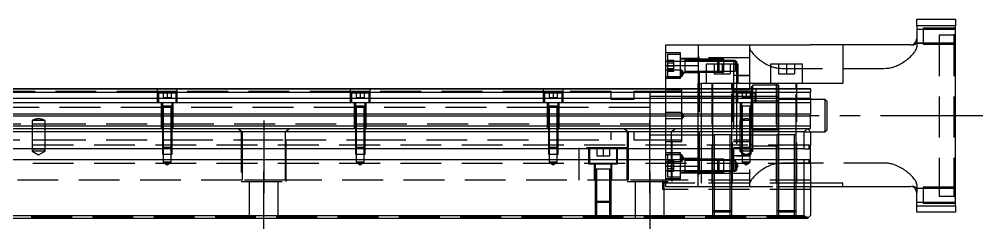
# Model space of a CAD drawing. Extents: x -30 to 950, y -327 to 110.
# Drawn here: x 454 to 753.5, y -292.9 to -227.8 of the extents above; entities that cross this region are included whole.
import ezdxf

# ---------------------------------------------------------------- set-up
doc = ezdxf.new("R2010")
doc.units = 0
doc.linetypes.add('CENTER', pattern=[50.8, 31.75, -6.35, 6.35, -6.35])
doc.linetypes.add('DASHED', pattern=[19.05, 12.7, -6.35])
doc.layers.get('0').update_dxf_attribs({"linetype": 'CONTINUOUS'})
doc.layers.add('CENTER', color=1, linetype='CENTER')

msp = doc.modelspace()

# ---------------------------------------------------------------- linework, layer by layer
at = {"color": 7, "linetype": 'CONTINUOUS'}
for p, q in [((733, -227.79), (745, -227.79)), ((733, -229.79), (733, -227.79)), ((745, -229.79), (733, -229.79)), ((733, -229.79), (733, -233.79)), ((745, -227.79), (745, -229.79)), ((745, -285.79), (745, -229.79)), ((655, -235.79), (665, -235.79)), ((655, -242.14), (655, -235.79)), ((665, -235.79), (700, -235.79)), ((665, -235.79), (665, -247.79)), ((710, -235.79), (700, -235.79)), ((731, -235.79), (710, -235.79)), ((710, -235.79), (710, -247.79)), ((655, -249.29), (655, -242.14)), ((655, -242.14), (665, -242.14)), ((667.5, -241.79), (667.5, -247.79)), ((677.5, -241.79), (667.5, -241.79)), ((677.5, -247.79), (677.5, -241.79)), ((687.5, -241.79), (687.5, -247.79)), ((697.5, -241.79), (687.5, -241.79)), ((697.5, -247.79), (697.5, -241.79)), ((665, -247.79), (666, -247.79)), ((665, -249.29), (665, -247.79)), ((710, -247.79), (666, -247.79)), ((666, -247.79), (666, -249.29)), ((443.5, -249.29), (700, -249.29)), ((443.5, -249.42), (700, -249.42)), ((443.5, -250.51), (700, -250.51)), ((700, -249.42), (700, -249.29)), ((700, -249.42), (700, -250.51)), ((700, -252.38), (700, -250.51)), ((443.5, -252.38), (700, -252.38)), ((443.5, -253.73), (700, -253.73)), ((700, -252.38), (700, -253.73)), ((700, -253.73), (700, -257.21)), ((443.5, -257.21), (700, -257.21)), ((700, -257.79), (700, -257.21)), ((313.5, -257.79), (700, -257.79)), ((700, -260.99), (700, -257.79)), ((0, -260.99), (700, -260.99)), ((1, -261.79), (699, -261.79)), ((698, -262.79), (2, -262.79)), ((698, -262.79), (699, -261.79)), ((698, -268.09), (698, -262.79)), ((699, -261.79), (700, -262.79)), ((699, -261.79), (700, -261.79)), ((700, -261.79), (700, -260.99)), ((700, -262.79), (700, -266.94)), ((675.5, -263.79), (669.5, -263.79)), ((675.5, -263.79), (669.5, -263.79)), ((698, -268.09), (2, -268.09)), ((698, -268.09), (699.5, -268.09)), ((699.5, -268.09), (699.5, -266.94)), ((699.5, -266.94), (700, -266.94)), ((700, -268.09), (699.5, -268.09)), ((700, -268.09), (700, -266.94)), ((700, -271.49), (700, -268.09)), ((698, -271.49), (2, -271.49)), ((660.9, -271.35), (660.9, -271.49)), ((660.9, -271.49), (660.9, -271.7)), ((699.5, -271.49), (698, -271.49)), ((698, -288.79), (698, -271.49)), ((699.5, -271.49), (700, -271.49)), ((699.5, -272.64), (699.5, -271.49)), ((700, -272.64), (700, -271.49)), ((700, -272.64), (699.5, -272.64)), ((700, -272.64), (700, -288.79)), ((710, -278.79), (700, -278.79)), ((700, -279.79), (710, -279.79)), ((710, -279.79), (710, -278.79)), ((710, -279.79), (731, -279.79)), ((733, -285.79), (733, -281.79)), ((733, -287.8), (733, -285.79)), ((733, -285.79), (745, -285.79)), ((745, -285.79), (745, -287.8)), ((699, -289.79), (1, -289.79)), ((2, -288.79), (698, -288.79)), ((699, -289.79), (698, -288.79)), ((700, -288.79), (699, -289.79)), ((745, -287.8), (733, -287.8))]:
    msp.add_line(p, q, dxfattribs=at)
at = {"color": 3, "linetype": 'DASHED'}
for p, q in [((745, -230.55), (735, -230.55)), ((735, -230.55), (735, -235.55)), ((735, -230.95), (733, -230.95)), ((745, -230.95), (735, -230.95)), ((744.5, -232.79), (740, -232.79)), ((740, -232.79), (740, -282.79)), ((745, -232.29), (744.5, -232.79)), ((744.5, -232.79), (744.5, -282.79)), ((681, -235.79), (681, -236.41)), ((681, -236.41), (681.01, -236.56)), ((681, -236.41), (681, -279.18)), ((681.01, -236.56), (681.04, -236.72)), ((731, -235.79), (731.52, -235.79)), ((731, -235.79), (731.52, -235.79)), ((731.52, -235.79), (731.52, -235.79)), ((731.52, -235.79), (731.52, -235.79)), ((732.97, -236.7), (732.99, -236.55)), ((732.99, -236.55), (733, -236.41)), ((733, -233.79), (733, -235.15)), ((733, -235.15), (735, -235.15)), ((733, -235.15), (733, -236.41)), ((740, -235.29), (733, -235.29)), ((735, -235.15), (745, -235.15)), ((735, -235.55), (745, -235.55)), ((659.5, -238.24), (655, -238.24)), ((659.5, -238.74), (655.5, -238.74)), ((655.5, -238.74), (655.5, -242.24)), ((659.5, -246.24), (659.5, -238.24)), ((665.5, -239.79), (665, -239.29)), ((681.04, -236.72), (681.08, -236.88)), ((681.08, -236.88), (681.15, -237.05)), ((681.15, -237.05), (681.23, -237.24)), ((681.23, -237.24), (681.34, -237.43)), ((681.34, -237.43), (681.45, -237.63)), ((681.45, -237.63), (681.59, -237.84)), ((681.59, -237.84), (681.79, -238.11)), ((681.79, -238.11), (682.02, -238.4)), ((682.02, -238.4), (682.27, -238.69)), ((682.27, -238.69), (682.55, -238.99)), ((682.55, -238.99), (682.85, -239.29)), ((682.85, -239.29), (683.18, -239.6)), ((683.18, -239.6), (683.47, -239.85)), ((730.72, -239.69), (731, -239.43)), ((731, -239.43), (731.26, -239.18)), ((731.26, -239.18), (731.51, -238.92)), ((731.51, -238.92), (731.74, -238.67)), ((731.74, -238.67), (731.96, -238.42)), ((731.96, -238.42), (732.16, -238.17)), ((732.16, -238.17), (732.34, -237.93)), ((732.34, -237.93), (732.5, -237.7)), ((732.5, -237.7), (732.65, -237.46)), ((732.65, -237.46), (732.77, -237.23)), ((732.77, -237.23), (732.87, -237.01)), ((732.87, -237.01), (732.93, -236.85)), ((732.93, -236.85), (732.97, -236.7)), ((655, -240.79), (655.5, -240.79)), ((655, -240.79), (655.5, -240.79)), ((655.5, -240.51), (657.5, -240.51)), ((655.5, -240.74), (657.5, -240.74)), ((655.5, -240.79), (659.5, -240.79)), ((655.5, -240.79), (659.5, -240.79)), ((655.5, -241.37), (657.5, -241.37)), ((655.5, -242.24), (655.5, -245.74)), ((655.5, -242.24), (657.5, -242.24)), ((657.5, -241.37), (657.5, -240.51)), ((657.5, -243.1), (657.5, -241.37)), ((665, -239.99), (659.5, -239.99)), ((660.9, -240.24), (659.5, -240.24)), ((659.5, -240.79), (660.9, -240.79)), ((659.5, -240.79), (660.9, -240.79)), ((660.9, -240.24), (660.89, -240.24)), ((660.9, -240.24), (660.9, -240.24)), ((665, -240.24), (660.9, -240.24)), ((660.9, -240.24), (660.9, -240.59)), ((660.9, -240.24), (660.9, -244.24)), ((660.9, -240.59), (660.9, -242.11)), ((665, -240.59), (660.9, -240.59)), ((660.9, -240.79), (665, -240.79)), ((660.9, -240.79), (665, -240.79)), ((660.9, -242.11), (660.9, -242.37)), ((660.9, -242.24), (660.9, -244.24)), ((660.9, -242.37), (660.9, -243.89)), ((665.5, -239.79), (665, -239.79)), ((671.15, -240.24), (665, -240.24)), ((671.15, -240.24), (665, -240.24)), ((671.5, -240.59), (665, -240.59)), ((665, -240.79), (671.5, -240.79)), ((665, -240.79), (671.5, -240.79)), ((665.5, -275.79), (665.5, -239.79)), ((681, -239.79), (665.5, -239.79)), ((670, -241.79), (670, -244.79)), ((671.5, -240.59), (671.15, -240.24)), ((673, -240.24), (671.15, -240.24)), ((671.15, -241.79), (671.15, -240.24)), ((671.15, -242.24), (671.15, -241.79)), ((671.15, -244.24), (671.15, -242.24)), ((673, -240.59), (671.5, -240.59)), ((671.5, -240.59), (671.5, -241.79)), ((671.5, -240.79), (673, -240.79)), ((671.5, -240.79), (673, -240.79)), ((671.5, -241.79), (671.5, -242.24)), ((671.5, -242.24), (671.5, -243.89)), ((672.5, -241.79), (672.5, -244.79)), ((673, -241.79), (673, -240.24)), ((676.5, -240.59), (673, -240.59)), ((673, -240.79), (676, -240.79)), ((673, -240.79), (676, -240.79)), ((673, -244.24), (673, -241.79)), ((675, -241.79), (675, -244.79)), ((676, -240.79), (677, -240.79)), ((676, -240.79), (676, -247.79)), ((677.45, -242.24), (676.5, -240.59)), ((676.5, -240.59), (676.5, -242.24)), ((676.5, -243.89), (677.45, -242.24)), ((676.5, -242.24), (676.5, -243.89)), ((677, -240.79), (677, -249.29)), ((683.47, -239.85), (683.77, -240.11)), ((683.77, -240.11), (684.1, -240.37)), ((684.1, -240.37), (684.43, -240.63)), ((684.43, -240.63), (684.79, -240.88)), ((684.79, -240.88), (685.17, -241.14)), ((685.17, -241.14), (685.57, -241.39)), ((685.57, -241.39), (685.98, -241.63)), ((685.98, -241.63), (686.36, -241.83)), ((686.36, -241.83), (686.75, -242.03)), ((686.75, -242.03), (687.16, -242.21)), ((687.16, -242.21), (687.58, -242.39)), ((687.58, -242.39), (688.01, -242.54)), ((688.01, -242.54), (688.45, -242.68)), ((690, -241.79), (690, -244.79)), ((692.5, -241.79), (692.5, -244.79)), ((695, -241.79), (695, -244.79)), ((725.64, -242.66), (726.05, -242.52)), ((726.05, -242.52), (726.45, -242.38)), ((726.45, -242.38), (726.83, -242.22)), ((726.83, -242.22), (727.21, -242.05)), ((727.21, -242.05), (727.58, -241.87)), ((727.58, -241.87), (727.93, -241.68)), ((727.93, -241.68), (728.33, -241.45)), ((728.33, -241.45), (728.71, -241.22)), ((728.71, -241.22), (729.07, -240.97)), ((729.07, -240.97), (729.43, -240.73)), ((729.43, -240.73), (729.77, -240.47)), ((729.77, -240.47), (730.1, -240.21)), ((730.1, -240.21), (730.42, -239.95)), ((730.42, -239.95), (730.72, -239.69)), ((660, -243.59), (655, -243.59)), ((655.5, -243.1), (657.5, -243.1)), ((655.5, -243.74), (657.5, -243.74)), ((655.5, -243.97), (657.5, -243.97)), ((657.5, -243.97), (657.5, -243.1)), ((659.5, -244.24), (660.9, -244.24)), ((665, -244.49), (659.5, -244.49)), ((660.6, -244.59), (660, -243.59)), ((660, -244.59), (660, -243.59)), ((660.6, -244.59), (660, -244.59)), ((660, -245.59), (660.6, -244.59)), ((660.6, -244.59), (660, -244.59)), ((660, -245.59), (660, -244.59)), ((660.89, -244.24), (665, -244.24)), ((660.9, -243.89), (660.9, -244.24)), ((660.9, -243.89), (665, -243.89)), ((665, -243.89), (667.5, -243.89)), ((665, -244.24), (667.5, -244.24)), ((665, -244.24), (667.5, -244.24)), ((667.5, -243.89), (671.5, -243.89)), ((667.5, -244.24), (671.15, -244.24)), ((667.5, -244.24), (671.15, -244.24)), ((670, -244.79), (672.5, -244.79)), ((671.15, -244.24), (671.5, -243.89)), ((671.15, -244.24), (673, -244.24)), ((671.5, -243.89), (673, -243.89)), ((672.5, -244.79), (675, -244.79)), ((673, -243.89), (676.5, -243.89)), ((677, -245.29), (676, -245.29)), ((677, -245.29), (681, -245.29)), ((681, -245.29), (677, -245.29)), ((688.45, -242.68), (688.75, -242.77)), ((688.75, -242.77), (689.06, -242.84)), ((689.06, -242.84), (689.37, -242.9)), ((689.37, -242.9), (689.68, -242.96)), ((689.68, -242.96), (690.01, -243)), ((690, -244.79), (692.5, -244.79)), ((690.01, -243), (690.34, -243.03)), ((690.34, -243.03), (690.67, -243.05)), ((690.67, -243.05), (691, -243.06)), ((691, -243.06), (723, -243.06)), ((692.5, -244.79), (695, -244.79)), ((723, -243.06), (723.33, -243.05)), ((723.33, -243.05), (723.66, -243.03)), ((723.66, -243.03), (723.99, -243)), ((723.99, -243), (724.32, -242.96)), ((724.32, -242.96), (724.66, -242.9)), ((724.66, -242.9), (724.99, -242.83)), ((724.99, -242.83), (725.32, -242.75)), ((725.32, -242.75), (725.64, -242.66)), ((655, -245.59), (660, -245.59)), ((659.5, -246.24), (655, -246.24)), ((655.5, -245.74), (659.5, -245.74)), ((669.25, -247.79), (669.25, -278.79)), ((669.5, -247.79), (669.5, -249.29)), ((675.5, -249.29), (675.5, -247.79)), ((675.75, -278.79), (675.75, -247.79)), ((676, -247.79), (676, -249.29)), ((682, -249.29), (682, -248.29)), ((689.5, -248.29), (682, -248.29)), ((689.25, -247.79), (689.25, -278.79)), ((689.5, -247.79), (689.5, -249.29)), ((690, -248.29), (689.5, -248.29)), ((690, -248.29), (690, -249.29)), ((695.5, -249.29), (695.5, -247.79)), ((695.75, -278.79), (695.75, -247.79)), ((497, -250.29), (443.5, -250.29)), ((497, -253.79), (497, -249.29)), ((503, -250.29), (497, -250.29)), ((497.25, -250.79), (497.25, -253.79)), ((502.75, -250.79), (497.25, -250.79)), ((498.75, -250.79), (498.75, -252.09)), ((500, -250.79), (500, -252.09)), ((501.25, -250.79), (501.25, -252.09)), ((502.75, -253.79), (502.75, -250.79)), ((503, -249.29), (503, -253.79)), ((557, -250.29), (503, -250.29)), ((557, -253.79), (557, -249.29)), ((563, -250.29), (557, -250.29)), ((557.25, -250.79), (557.25, -253.79)), ((562.75, -250.79), (557.25, -250.79)), ((558.75, -250.79), (558.75, -252.09)), ((560, -250.79), (560, -252.09)), ((561.25, -250.79), (561.25, -252.09)), ((562.75, -253.79), (562.75, -250.79)), ((563, -249.29), (563, -253.79)), ((617, -250.29), (563, -250.29)), ((617, -253.79), (617, -249.29)), ((623, -250.29), (617, -250.29)), ((617.25, -250.79), (617.25, -253.79)), ((622.75, -250.79), (617.25, -250.79)), ((618.75, -250.79), (618.75, -252.09)), ((620, -250.79), (620, -252.09)), ((621.25, -250.79), (621.25, -252.09)), ((622.75, -253.79), (622.75, -250.79)), ((623, -249.29), (623, -253.79)), ((638, -250.29), (623, -250.29)), ((638, -252.79), (638, -250.29)), ((650, -250.29), (645, -250.29)), ((645, -250.29), (645, -252.79)), ((655, -250.29), (650, -250.29)), ((650, -250.29), (650, -257.79)), ((650, -250.29), (650, -257.79)), ((655, -261.79), (655, -249.29)), ((660, -249.79), (655, -249.79)), ((660, -250.29), (655, -250.29)), ((660, -256.79), (660, -249.79)), ((665, -261.79), (665, -249.29)), ((666, -249.29), (666, -261.79)), ((669.5, -249.29), (669.5, -261.79)), ((675.5, -263.8), (675.5, -249.29)), ((676, -249.29), (676, -271.49)), ((681, -249.79), (676, -249.79)), ((677, -250.29), (676, -250.29)), ((677, -253.79), (677, -249.29)), ((681, -250.29), (677, -250.29)), ((677.25, -250.79), (677.25, -253.79)), ((682.75, -250.79), (677.25, -250.79)), ((678.75, -250.79), (678.75, -252.09)), ((680, -250.79), (680, -252.09)), ((681.5, -250.29), (681, -250.29)), ((681.25, -250.79), (681.25, -252.09)), ((681.75, -248.79), (681.5, -248.79)), ((681.5, -248.79), (681.5, -249.29)), ((681.5, -249.29), (681.5, -250.79)), ((681.5, -250.79), (681.5, -253.79)), ((682, -250.79), (682, -249.29)), ((682, -253.32), (682, -250.79)), ((682.75, -253.79), (682.75, -250.79)), ((683, -249.29), (683, -253.79)), ((689.5, -249.29), (689.5, -263.8)), ((690, -249.29), (690, -253.32)), ((695.5, -263.8), (695.5, -249.29)), ((503, -253.79), (497, -253.79)), ((498.25, -261.79), (498.25, -253.79)), ((498.5, -253.79), (498.5, -254.79)), ((498.75, -252.09), (500, -252.09)), ((500, -252.09), (501.25, -252.09)), ((501.5, -254.79), (501.5, -253.79)), ((501.75, -253.79), (501.75, -261.79)), ((563, -253.79), (557, -253.79)), ((558.25, -261.79), (558.25, -253.79)), ((558.5, -253.79), (558.5, -254.79)), ((558.75, -252.09), (560, -252.09)), ((560, -252.09), (561.25, -252.09)), ((561.5, -254.79), (561.5, -253.79)), ((561.75, -253.79), (561.75, -261.79)), ((623, -253.79), (617, -253.79)), ((618.25, -261.79), (618.25, -253.79)), ((618.5, -253.79), (618.5, -254.79)), ((618.75, -252.09), (620, -252.09)), ((620, -252.09), (621.25, -252.09)), ((621.5, -254.79), (621.5, -253.79)), ((621.75, -253.79), (621.75, -261.79)), ((645, -252.79), (638, -252.79)), ((655, -251.79), (650, -251.79)), ((660, -251.79), (655, -251.79)), ((665, -251.79), (660, -251.79)), ((660, -251.79), (665, -251.79)), ((669.5, -251.79), (665, -251.79)), ((665, -251.79), (669.5, -251.79)), ((675.5, -251.79), (669.5, -251.79)), ((669.5, -251.79), (675.5, -251.79)), ((676, -251.79), (675.5, -251.79)), ((675.5, -251.79), (676, -251.79)), ((677, -251.79), (676, -251.79)), ((677.25, -251.79), (677, -251.79)), ((677, -253.79), (677, -274.79)), ((683, -253.79), (677, -253.79)), ((681, -251.79), (677.25, -251.79)), ((678.25, -261.79), (678.25, -253.79)), ((678.5, -253.79), (678.5, -254.79)), ((678.75, -252.09), (680, -252.09)), ((680, -252.09), (681.25, -252.09)), ((681.5, -251.79), (681, -251.79)), ((682, -251.79), (681.5, -251.79)), ((682, -251.79), (681.5, -251.79)), ((681.5, -254.79), (681.5, -253.79)), ((681.75, -253.79), (681.75, -261.79)), ((682.75, -251.79), (682, -251.79)), ((682.75, -251.79), (682, -251.79)), ((682, -253.79), (682, -253.32)), ((682.75, -253.32), (682, -253.32)), ((682, -259.29), (682, -253.79)), ((683, -251.79), (682.75, -251.79)), ((683, -251.79), (682.75, -251.79)), ((683, -253.32), (682.75, -253.32)), ((689.5, -251.79), (683, -251.79)), ((689.5, -251.79), (683, -251.79)), ((689.5, -253.32), (683, -253.32)), ((690, -252.29), (689.5, -251.79)), ((690, -251.79), (689.5, -251.79)), ((690, -253.32), (689.5, -253.32)), ((695.5, -252.79), (690, -252.79)), ((690, -253.32), (690, -262.27)), ((700, -252.79), (695.5, -252.79)), ((704.5, -252.79), (700, -252.79)), ((705, -253.29), (704.5, -252.79)), ((704.5, -262.79), (704.5, -252.79)), ((705, -253.29), (705, -262.29)), ((498.25, -255.29), (443.5, -255.29)), ((498.5, -255.29), (498.25, -255.29)), ((498.5, -254.79), (498.5, -254.8)), ((498.5, -254.79), (498.5, -261.79)), ((498.5, -254.79), (498.5, -254.79)), ((500, -254.79), (498.5, -254.79)), ((498.75, -255.29), (498.5, -255.29)), ((498.75, -254.79), (498.75, -261.79)), ((501.25, -255.29), (498.75, -255.29)), ((501.5, -254.79), (500, -254.79)), ((501.25, -261.79), (501.25, -254.79)), ((501.5, -255.29), (501.25, -255.29)), ((501.5, -254.8), (501.5, -254.79)), ((501.5, -254.79), (501.5, -254.79)), ((501.5, -261.79), (501.5, -254.79)), ((501.75, -255.29), (501.5, -255.29)), ((558.25, -255.29), (501.75, -255.29)), ((558.5, -255.29), (558.25, -255.29)), ((558.5, -254.79), (558.5, -254.8)), ((558.5, -254.79), (558.5, -261.79)), ((558.5, -254.79), (558.5, -254.79)), ((560, -254.79), (558.5, -254.79)), ((558.75, -255.29), (558.5, -255.29)), ((558.75, -254.79), (558.75, -261.79)), ((561.25, -255.29), (558.75, -255.29)), ((561.5, -254.79), (560, -254.79)), ((561.25, -261.79), (561.25, -254.79)), ((561.5, -255.29), (561.25, -255.29)), ((561.5, -254.8), (561.5, -254.79)), ((561.5, -254.79), (561.5, -254.79)), ((561.5, -261.79), (561.5, -254.79)), ((561.75, -255.29), (561.5, -255.29)), ((618.25, -255.29), (561.75, -255.29)), ((618.5, -255.29), (618.25, -255.29)), ((621.5, -254.79), (618.5, -254.79)), ((620, -254.79), (618.5, -254.79)), ((618.5, -254.79), (618.5, -261.79)), ((618.5, -254.79), (618.5, -254.79)), ((618.5, -254.79), (618.5, -254.8)), ((621.5, -254.79), (618.5, -254.79)), ((618.75, -255.29), (618.5, -255.29)), ((618.75, -254.79), (618.75, -261.79)), ((621.25, -255.29), (618.75, -255.29)), ((621.5, -254.79), (620, -254.79)), ((621.25, -261.79), (621.25, -254.79)), ((621.5, -255.29), (621.25, -255.29)), ((621.5, -254.79), (621.5, -254.79)), ((621.5, -261.79), (621.5, -254.79)), ((621.5, -254.8), (621.5, -254.79)), ((621.75, -255.29), (621.5, -255.29)), ((650, -255.29), (621.75, -255.29)), ((660, -256.79), (655, -256.79)), ((660.6, -257.79), (660, -256.79)), ((660, -258.79), (660, -256.79)), ((680, -254.79), (678.5, -254.79)), ((678.5, -254.79), (678.5, -261.79)), ((678.5, -254.79), (678.5, -254.79)), ((678.5, -254.79), (678.5, -254.8)), ((681.5, -254.79), (678.5, -254.79)), ((678.75, -254.79), (678.75, -261.79)), ((681.5, -254.79), (680, -254.79)), ((681.25, -261.79), (681.25, -254.79)), ((681.5, -254.79), (681.5, -254.79)), ((681.5, -261.79), (681.5, -254.79)), ((681.5, -254.8), (681.5, -254.79)), ((441.75, -260.29), (458, -260.29)), ((443.5, -257.79), (700, -257.79)), ((458, -259.29), (458, -261.79)), ((462, -259.29), (458, -259.29)), ((458, -260.29), (462, -260.29)), ((460.06, -258.79), (459.94, -258.79)), ((462, -261.79), (462, -259.29)), ((462, -260.29), (498.25, -260.29)), ((498.25, -260.29), (498.5, -260.29)), ((498.5, -260.29), (498.75, -260.29)), ((498.75, -260.29), (501.25, -260.29)), ((501.25, -260.29), (501.5, -260.29)), ((501.5, -260.29), (501.75, -260.29)), ((501.75, -260.29), (558.25, -260.29)), ((558.25, -260.29), (558.5, -260.29)), ((558.5, -260.29), (558.75, -260.29)), ((558.75, -260.29), (561.25, -260.29)), ((561.25, -260.29), (561.5, -260.29)), ((561.5, -260.29), (561.75, -260.29)), ((561.75, -260.29), (618.25, -260.29)), ((618.25, -260.29), (618.5, -260.29)), ((618.5, -260.29), (618.75, -260.29)), ((618.75, -260.29), (621.25, -260.29)), ((621.25, -260.29), (621.5, -260.29)), ((621.5, -260.29), (621.75, -260.29)), ((621.75, -260.29), (650, -260.29)), ((650, -257.79), (650, -261.79)), ((650, -257.79), (650, -261.79)), ((660, -258.79), (655, -258.79)), ((660.6, -257.79), (660, -258.79)), ((660, -265.79), (660, -258.79)), ((678, -259.29), (678, -261.79)), ((678.25, -259.29), (678, -259.29)), ((678.5, -259.29), (678.25, -259.29)), ((678.75, -259.29), (678.5, -259.29)), ((681.25, -259.29), (678.75, -259.29)), ((680.06, -258.79), (679.94, -258.79)), ((681.5, -259.29), (681.25, -259.29)), ((681.75, -259.29), (681.5, -259.29)), ((682, -259.29), (681.75, -259.29)), ((682, -261.79), (682, -259.29)), ((458, -261.79), (458, -268.09)), ((462, -268.09), (462, -261.79)), ((498.5, -261.79), (498.5, -267.55)), ((498.5, -261.79), (498.5, -267.55)), ((498.75, -261.79), (498.75, -267.8)), ((501.25, -267.8), (501.25, -261.79)), ((501.5, -267.55), (501.5, -261.79)), ((501.5, -267.55), (501.5, -261.79)), ((522, -261.79), (523, -262.79)), ((522.06, -261.79), (523.29, -262.79)), ((523, -262.79), (523, -278.29)), ((523.29, -262.79), (523.29, -268.09)), ((537.94, -261.79), (536.71, -262.79)), ((536.71, -268.09), (536.71, -262.79)), ((537, -262.79), (538, -261.79)), ((537, -278.29), (537, -262.79)), ((558.5, -261.79), (558.5, -267.55)), ((558.5, -261.79), (558.5, -267.55)), ((558.75, -261.79), (558.75, -267.8)), ((561.25, -267.8), (561.25, -261.79)), ((561.5, -267.55), (561.5, -261.79)), ((561.5, -267.55), (561.5, -261.79)), ((618.5, -261.79), (618.5, -267.55)), ((618.5, -261.79), (618.5, -267.55)), ((618.75, -261.79), (618.75, -267.8)), ((621.25, -267.8), (621.25, -261.79)), ((621.5, -267.55), (621.5, -261.79)), ((621.5, -267.55), (621.5, -261.79)), ((638, -265.29), (638, -262.79)), ((642, -261.79), (643, -262.79)), ((642.06, -261.79), (643.29, -262.79)), ((643, -262.79), (643, -278.29)), ((643.29, -262.79), (643.29, -268.09)), ((645, -262.79), (645, -265.29)), ((650, -261.79), (650, -265.29)), ((650, -261.79), (650, -265.29)), ((655, -268.09), (655, -261.79)), ((657.94, -261.79), (656.71, -262.79)), ((656.71, -268.09), (656.71, -262.79)), ((657, -262.79), (658, -261.79)), ((657, -278.29), (657, -262.79)), ((665, -268.09), (665, -261.79)), ((666, -261.79), (666, -268.09)), ((669.5, -261.79), (669.5, -263.79)), ((678, -261.79), (678, -268.09)), ((678.5, -261.79), (678.5, -267.55)), ((678.5, -261.79), (678.5, -267.55)), ((678.75, -261.79), (678.75, -267.8)), ((681.25, -267.8), (681.25, -261.79)), ((681.5, -267.55), (681.5, -261.79)), ((681.5, -267.55), (681.5, -261.79)), ((682, -268.09), (682, -261.79)), ((690, -262.27), (682, -262.27)), ((689.5, -263.79), (690, -263.29)), ((690, -262.27), (690, -263.79)), ((698, -262.79), (700, -262.79)), ((700, -262.79), (704.5, -262.79)), ((704.5, -262.79), (705, -262.29)), ((441.5, -265.29), (458, -265.29)), ((458, -265.29), (462, -265.29)), ((462, -265.29), (498.5, -265.29)), ((498.5, -265.29), (498.75, -265.29)), ((498.75, -265.29), (501.25, -265.29)), ((501.25, -265.29), (501.5, -265.29)), ((501.5, -265.29), (523.29, -265.29)), ((523.29, -265.29), (536.71, -265.29)), ((536.71, -265.29), (558.5, -265.29)), ((558.5, -265.29), (558.75, -265.29)), ((558.75, -265.29), (561.25, -265.29)), ((561.25, -265.29), (561.5, -265.29)), ((561.5, -265.29), (618.5, -265.29)), ((618.5, -265.29), (618.75, -265.29)), ((618.75, -265.29), (621.25, -265.29)), ((621.25, -265.29), (621.5, -265.29)), ((621.5, -265.29), (638, -265.29)), ((645, -265.29), (650, -265.29)), ((650, -263.79), (655, -263.79)), ((650, -265.29), (655, -265.29)), ((655, -263.79), (656.71, -263.79)), ((655, -265.29), (656.71, -265.29)), ((655, -265.79), (660, -265.79)), ((656.71, -263.79), (660, -263.79)), ((656.71, -265.29), (660, -265.29)), ((660, -263.79), (665, -263.79)), ((660, -263.79), (665, -263.79)), ((665, -263.79), (669.4, -263.79)), ((665, -263.79), (669.4, -263.79)), ((669.4, -263.79), (669.5, -263.79)), ((669.4, -263.79), (669.5, -263.79)), ((675.5, -263.79), (669.5, -263.79)), ((669.5, -263.79), (669.5, -268.09)), ((669.5, -263.79), (669.5, -263.79)), ((669.5, -263.79), (669.5, -263.8)), ((670, -263.79), (670, -268.09)), ((675, -271.49), (675, -263.79)), ((675.5, -263.79), (675.6, -263.79)), ((675.5, -271.49), (675.5, -263.79)), ((675.5, -263.79), (675.6, -263.79)), ((675.6, -263.79), (676, -263.79)), ((675.6, -263.79), (676, -263.79)), ((676, -263.79), (681.5, -263.79)), ((676, -265.29), (681.5, -265.29)), ((676, -265.79), (681, -265.79)), ((681.5, -263.79), (689.5, -263.79)), ((695.5, -263.79), (689.5, -263.79)), ((689.5, -263.79), (689.5, -271.49)), ((690, -263.79), (690, -271.49)), ((695, -271.49), (695, -263.79)), ((695.5, -271.49), (695.5, -263.79)), ((699.5, -266.94), (0.5, -266.94)), ((458, -268.09), (458, -268.16)), ((458, -268.16), (458, -268.79)), ((458, -268.16), (458.17, -268.79)), ((462, -268.16), (458, -268.16)), ((458, -268.79), (460, -269.95)), ((462, -268.79), (458, -268.79)), ((460, -269.95), (462, -268.79)), ((461.83, -268.79), (462, -268.16)), ((462, -268.16), (462, -268.09)), ((462, -268.79), (462, -268.16)), ((498.5, -267.55), (498.75, -267.8)), ((498.5, -267.55), (501.5, -267.55)), ((498.5, -267.55), (498.5, -268.09)), ((498.5, -268.09), (498.5, -269.79)), ((501.25, -267.8), (498.75, -267.8)), ((498.75, -267.8), (498.75, -269.79)), ((501.25, -267.8), (501.5, -267.55)), ((501.25, -269.79), (501.25, -267.8)), ((501.5, -268.09), (501.5, -267.55)), ((501.5, -269.79), (501.5, -268.09)), ((523.29, -268.09), (523.29, -271.49)), ((536.71, -271.49), (536.71, -268.09)), ((558.5, -267.55), (558.75, -267.8)), ((558.5, -267.55), (561.5, -267.55)), ((558.5, -267.55), (558.5, -268.09)), ((558.5, -268.09), (558.5, -269.79)), ((561.25, -267.8), (558.75, -267.8)), ((558.75, -267.8), (558.75, -269.79)), ((561.25, -267.8), (561.5, -267.55)), ((561.25, -269.79), (561.25, -267.8)), ((561.5, -268.09), (561.5, -267.55)), ((561.5, -269.79), (561.5, -268.09)), ((618.5, -267.55), (618.75, -267.8)), ((618.5, -267.55), (621.5, -267.55)), ((618.5, -267.55), (618.5, -268.09)), ((618.5, -268.09), (618.5, -269.79)), ((621.25, -267.8), (618.75, -267.8)), ((618.75, -267.8), (618.75, -269.79)), ((621.25, -267.8), (621.5, -267.55)), ((621.25, -269.79), (621.25, -267.8)), ((621.5, -268.09), (621.5, -267.55)), ((621.5, -269.79), (621.5, -268.09)), ((643, -267.8), (628, -267.8)), ((628, -268.09), (628, -267.8)), ((628, -271.49), (628, -268.09)), ((631, -267.8), (631, -272.79)), ((631.25, -267.8), (631.25, -268.09)), ((631.25, -268.09), (631.25, -271.49)), ((633.5, -267.8), (633.5, -270.29)), ((635.5, -267.8), (635.5, -270.29)), ((637.5, -267.8), (637.5, -270.29)), ((639.75, -268.09), (639.75, -267.8)), ((639.75, -271.49), (639.75, -268.09)), ((640, -272.79), (640, -267.8)), ((643, -268.09), (643, -267.8)), ((643, -271.49), (643, -268.09)), ((643.29, -268.09), (643.29, -271.49)), ((655, -271.49), (655, -268.09)), ((659.5, -269.35), (655, -269.35)), ((656.71, -271.49), (656.71, -268.09)), ((659.5, -273.35), (659.5, -269.35)), ((665, -271.49), (665, -268.09)), ((666, -268.09), (666, -271.49)), ((669.5, -268.09), (669.5, -271.49)), ((670, -268.09), (670, -271.49)), ((676, -267.8), (678.75, -267.8)), ((678.75, -267.8), (676, -267.8)), ((678, -268.09), (678, -268.16)), ((678, -268.16), (678, -268.79)), ((678, -268.16), (678.17, -268.79)), ((678.5, -268.16), (678, -268.16)), ((678, -268.79), (680, -269.95)), ((682, -268.79), (678, -268.79)), ((678.5, -267.55), (678.75, -267.8)), ((678.5, -267.55), (681.5, -267.55)), ((678.5, -267.55), (678.5, -268.09)), ((678.5, -268.09), (678.5, -269.79)), ((681.5, -268.16), (678.5, -268.16)), ((681.25, -267.8), (678.75, -267.8)), ((678.75, -267.8), (678.75, -269.79)), ((680, -269.95), (682, -268.79)), ((681.25, -267.8), (681.5, -267.55)), ((681.25, -269.79), (681.25, -267.8)), ((681.75, -266.79), (681.5, -266.79)), ((681.5, -268.09), (681.5, -267.55)), ((681.5, -269.79), (681.5, -268.09)), ((682, -268.16), (681.5, -268.16)), ((681.83, -268.79), (682, -268.16)), ((690, -267.29), (682, -267.29)), ((682, -268.16), (682, -268.09)), ((682, -268.79), (682, -268.16)), ((498.5, -269.79), (501.5, -269.79)), ((498.75, -269.79), (498.75, -272.29)), ((498.75, -272.29), (500, -273.02)), ((501.25, -272.29), (498.75, -272.29)), ((500, -273.02), (501.25, -272.29)), ((501.25, -272.29), (501.25, -269.79)), ((523.29, -271.49), (523.29, -277.79)), ((536.71, -277.79), (536.71, -271.49)), ((558.5, -269.79), (561.5, -269.79)), ((558.75, -269.79), (558.75, -272.29)), ((558.75, -272.29), (560, -273.02)), ((561.25, -272.29), (558.75, -272.29)), ((560, -273.02), (561.25, -272.29)), ((561.25, -272.29), (561.25, -269.79)), ((618.5, -269.79), (621.5, -269.79)), ((618.75, -269.79), (618.75, -272.29)), ((618.75, -272.29), (620, -273.02)), ((621.25, -272.29), (618.75, -272.29)), ((620, -273.02), (621.25, -272.29)), ((621.25, -272.29), (621.25, -269.79)), ((628, -277.79), (628, -271.49)), ((631.25, -271.49), (631.25, -272.79)), ((633.5, -270.29), (635.5, -270.29)), ((635.5, -270.29), (637.5, -270.29)), ((639.75, -272.79), (639.75, -271.49)), ((643, -277.79), (643, -271.49)), ((643.29, -271.49), (643.29, -277.79)), ((660, -269.99), (655, -269.99)), ((655, -273.45), (655, -271.49)), ((655, -271.99), (660, -271.99)), ((656.71, -269.85), (655.5, -269.85)), ((655.5, -269.85), (655.5, -271.49)), ((655.5, -271.49), (655.5, -276.85)), ((655.5, -271.62), (657.5, -271.62)), ((655.5, -271.85), (657.5, -271.85)), ((655.5, -272.49), (657.5, -272.49)), ((659.5, -269.85), (656.71, -269.85)), ((656.71, -277.79), (656.71, -271.49)), ((657.5, -271.85), (657.5, -271.62)), ((657.5, -273.35), (657.5, -271.85)), ((665, -271.1), (659.5, -271.1)), ((660.9, -271.35), (659.5, -271.35)), ((660.6, -270.99), (660, -269.99)), ((660, -270.99), (660, -269.99)), ((660, -271.99), (660.6, -270.99)), ((660.6, -270.99), (660, -270.99)), ((660, -271.99), (660, -270.99)), ((660.6, -270.99), (660, -270.99)), ((660.9, -271.35), (660.89, -271.35)), ((660.9, -271.35), (660.9, -275.35)), ((660.9, -271.35), (660.9, -271.35)), ((665, -271.35), (660.9, -271.35)), ((660.9, -271.35), (660.9, -275.35)), ((660.9, -271.7), (660.9, -275)), ((665, -271.7), (660.9, -271.7)), ((669.5, -271.35), (665, -271.35)), ((669.5, -271.35), (665, -271.35)), ((665, -278.79), (665, -271.49)), ((669.5, -271.7), (665, -271.7)), ((666, -271.49), (666, -278.79)), ((670, -271.35), (669.5, -271.35)), ((670, -271.35), (669.5, -271.35)), ((669.5, -271.49), (669.5, -278.79)), ((670, -271.7), (669.5, -271.7)), ((671.15, -271.35), (670, -271.35)), ((671.15, -271.35), (670, -271.35)), ((670, -271.49), (670, -278.79)), ((671.5, -271.7), (670, -271.7)), ((671.29, -271.49), (671.15, -271.35)), ((673, -271.35), (671.15, -271.35)), ((671.15, -271.49), (671.15, -271.35)), ((671.15, -275.35), (671.15, -271.49)), ((671.5, -271.7), (671.29, -271.49)), ((673, -271.7), (671.5, -271.7)), ((671.5, -271.7), (671.5, -275)), ((673, -271.49), (673, -271.35)), ((673, -275.35), (673, -271.49)), ((676.5, -271.7), (673, -271.7)), ((675, -278.79), (675, -271.49)), ((675.5, -278.79), (675.5, -271.49)), ((677, -270.29), (676, -270.29)), ((676, -271.49), (676, -274.79)), ((677.45, -273.35), (676.5, -271.7)), ((676.5, -271.7), (676.5, -275)), ((677, -270.29), (681, -270.29)), ((681, -270.29), (677, -270.29)), ((678.5, -269.79), (681.5, -269.79)), ((678.75, -269.79), (678.75, -272.29)), ((678.75, -272.29), (680, -273.02)), ((681.25, -272.29), (678.75, -272.29)), ((680, -273.02), (681.25, -272.29)), ((681.25, -272.29), (681.25, -269.79)), ((689.5, -271.49), (689.5, -278.79)), ((691, -272.53), (689.62, -272.64)), ((690, -271.49), (690, -278.79)), ((723, -272.53), (691, -272.53)), ((695, -278.79), (695, -271.49)), ((695.5, -278.79), (695.5, -271.49)), ((723.33, -272.54), (723, -272.53)), ((723.66, -272.56), (723.33, -272.54)), ((699.5, -272.64), (0.5, -272.64)), ((631, -272.79), (640, -272.79)), ((632.75, -272.79), (632.75, -277.79)), ((633, -272.79), (633, -274.39)), ((638, -274.39), (633, -274.39)), ((638, -274.39), (633, -274.39)), ((638, -274.39), (633, -274.39)), ((633, -274.39), (633, -274.4)), ((633, -274.39), (633, -277.79)), ((633, -274.39), (633, -274.39)), ((633.4, -274.39), (633.4, -277.79)), ((637.6, -277.79), (637.6, -274.39)), ((638, -274.39), (638, -272.79)), ((638, -274.4), (638, -274.39)), ((638, -274.39), (638, -274.39)), ((638, -277.79), (638, -274.39)), ((638.25, -277.79), (638.25, -272.79)), ((655, -277.79), (655, -273.45)), ((655, -273.45), (656.71, -273.45)), ((655, -274.79), (655.5, -274.79)), ((655, -274.79), (655.5, -274.79)), ((655.5, -273.35), (657.5, -273.35)), ((655.5, -274.22), (657.5, -274.22)), ((655.5, -274.79), (656.71, -274.79)), ((655.5, -274.79), (656.71, -274.79)), ((655.5, -274.85), (657.5, -274.85)), ((655.5, -275.08), (657.5, -275.08)), ((656.71, -273.45), (665, -273.45)), ((656.71, -274.79), (659.5, -274.79)), ((656.71, -274.79), (659.5, -274.79)), ((657.5, -274.85), (657.5, -273.35)), ((657.5, -275.08), (657.5, -274.85)), ((659.5, -277.35), (659.5, -273.35)), ((659.5, -274.79), (660.9, -274.79)), ((659.5, -274.79), (660.9, -274.79)), ((659.5, -275.35), (660.9, -275.35)), ((660.89, -275.35), (665, -275.35)), ((660.9, -273.35), (660.9, -275.35)), ((660.9, -273.35), (660.9, -275.35)), ((660.9, -274.79), (665, -274.79)), ((660.9, -274.79), (665, -274.79)), ((660.9, -275), (665, -275)), ((665, -274.79), (669.5, -274.79)), ((665, -274.79), (669.5, -274.79)), ((665, -275), (669.5, -275)), ((665, -275.35), (669.5, -275.35)), ((665, -275.35), (669.5, -275.35)), ((669.5, -274.79), (670, -274.79)), ((669.5, -274.79), (670, -274.79)), ((669.5, -275), (670, -275)), ((669.5, -275.35), (670, -275.35)), ((669.5, -275.35), (670, -275.35)), ((670, -274.79), (671.5, -274.79)), ((670, -274.79), (671.5, -274.79)), ((670, -275), (671.5, -275)), ((670, -275.35), (671.15, -275.35)), ((670, -275.35), (671.15, -275.35)), ((671.15, -275.35), (671.5, -275)), ((671.15, -275.35), (673, -275.35)), ((671.5, -274.79), (673, -274.79)), ((671.5, -274.79), (673, -274.79)), ((671.5, -275), (673, -275)), ((673, -274.79), (675, -274.79)), ((673, -274.79), (675, -274.79)), ((673, -275), (676.5, -275)), ((675, -274.79), (675.5, -274.79)), ((675, -274.79), (675.5, -274.79)), ((675.5, -274.79), (676, -274.79)), ((675.5, -274.79), (676, -274.79)), ((676, -274.79), (677, -274.79)), ((676.5, -275), (677.45, -273.35)), ((683.9, -275.38), (683.58, -275.64)), ((684.23, -275.12), (683.9, -275.38)), ((684.57, -274.86), (684.23, -275.12)), ((684.93, -274.62), (684.57, -274.86)), ((685.29, -274.37), (684.93, -274.62)), ((685.67, -274.14), (685.29, -274.37)), ((686.07, -273.91), (685.67, -274.14)), ((686.42, -273.72), (686.07, -273.91)), ((686.79, -273.54), (686.42, -273.72)), ((687.17, -273.37), (686.79, -273.54)), ((687.55, -273.21), (687.17, -273.37)), ((687.95, -273.07), (687.55, -273.21)), ((688.36, -272.93), (687.95, -273.07)), ((688.68, -272.84), (688.36, -272.93)), ((689.01, -272.76), (688.68, -272.84)), ((689.34, -272.69), (689.01, -272.76)), ((689.62, -272.64), (689.34, -272.69)), ((723.99, -272.59), (723.66, -272.56)), ((724.32, -272.63), (723.99, -272.59)), ((724.63, -272.69), (724.32, -272.63)), ((724.94, -272.75), (724.63, -272.69)), ((725.25, -272.82), (724.94, -272.75)), ((725.55, -272.91), (725.25, -272.82)), ((725.99, -273.05), (725.55, -272.91)), ((726.42, -273.2), (725.99, -273.05)), ((726.84, -273.38), (726.42, -273.2)), ((727.25, -273.56), (726.84, -273.38)), ((727.64, -273.76), (727.25, -273.56)), ((728.02, -273.96), (727.64, -273.76)), ((728.43, -274.2), (728.02, -273.96)), ((728.83, -274.45), (728.43, -274.2)), ((729.21, -274.71), (728.83, -274.45)), ((729.57, -274.96), (729.21, -274.71)), ((729.9, -275.22), (729.57, -274.96)), ((730.23, -275.48), (729.9, -275.22)), ((730.53, -275.74), (730.23, -275.48)), ((523.29, -277.79), (416.71, -277.79)), ((523, -278.29), (537, -278.29)), ((536.71, -277.79), (523.29, -277.79)), ((525.5, -278.29), (525.5, -289.79)), ((534.5, -289.79), (534.5, -278.29)), ((643.29, -277.79), (536.71, -277.79)), ((633, -277.79), (633, -284.4)), ((633, -277.79), (633, -284.4)), ((633.4, -277.79), (633.4, -284.8)), ((637.6, -284.8), (637.6, -277.79)), ((638, -284.4), (638, -277.79)), ((638, -284.4), (638, -277.79)), ((643, -278.29), (657, -278.29)), ((656.71, -277.79), (643.29, -277.79)), ((645.5, -278.29), (645.5, -289.79)), ((654, -277.79), (654, -278.79)), ((654.5, -289.79), (654.5, -278.29)), ((655, -277.35), (659.5, -277.35)), ((655, -279.79), (655, -277.79)), ((655.5, -276.85), (656.71, -276.85)), ((656.71, -276.85), (659.5, -276.85)), ((700, -277.79), (656.71, -277.79)), ((659.5, -275.6), (665, -275.6)), ((665, -276.29), (665.5, -275.79)), ((665.5, -275.79), (665, -275.79)), ((669.5, -275.79), (665.5, -275.79)), ((670, -275.79), (669.5, -275.79)), ((675, -275.79), (670, -275.79)), ((675.5, -275.79), (675, -275.79)), ((681, -275.79), (675.5, -275.79)), ((681.23, -278.36), (681.13, -278.58)), ((681.35, -278.13), (681.23, -278.36)), ((681.5, -277.89), (681.35, -278.13)), ((681.66, -277.66), (681.5, -277.89)), ((681.84, -277.42), (681.66, -277.66)), ((682.04, -277.17), (681.84, -277.42)), ((682.26, -276.92), (682.04, -277.17)), ((682.49, -276.67), (682.26, -276.92)), ((682.74, -276.41), (682.49, -276.67)), ((683, -276.16), (682.74, -276.41)), ((683.28, -275.9), (683, -276.16)), ((683.58, -275.64), (683.28, -275.9)), ((730.82, -275.99), (730.53, -275.74)), ((731.15, -276.3), (730.82, -275.99)), ((731.45, -276.6), (731.15, -276.3)), ((731.73, -276.9), (731.45, -276.6)), ((731.98, -277.19), (731.73, -276.9)), ((732.21, -277.48), (731.98, -277.19)), ((732.41, -277.75), (732.21, -277.48)), ((732.55, -277.96), (732.41, -277.75)), ((732.66, -278.16), (732.55, -277.96)), ((732.77, -278.35), (732.66, -278.16)), ((732.85, -278.54), (732.77, -278.35)), ((654, -278.79), (654, -280.79)), ((664, -278.79), (654, -278.79)), ((659, -280.79), (654, -280.79)), ((655, -279.79), (665, -279.79)), ((700, -280.79), (659, -280.79)), ((700, -278.79), (664, -278.79)), ((665, -279.79), (665, -278.79)), ((665, -279.79), (669.5, -279.79)), ((669.5, -278.79), (669.5, -287.3)), ((669.5, -278.79), (669.5, -287.3)), ((669.5, -279.79), (670, -279.79)), ((670, -278.79), (670, -287.8)), ((670, -279.79), (675, -279.79)), ((675, -287.8), (675, -278.79)), ((675, -279.79), (675.5, -279.79)), ((675.5, -287.3), (675.5, -278.79)), ((675.5, -287.3), (675.5, -278.79)), ((675.5, -279.79), (689.5, -279.79)), ((681.01, -279.04), (681, -279.18)), ((681, -279.18), (681, -279.79)), ((681.03, -278.89), (681.01, -279.04)), ((681.07, -278.74), (681.03, -278.89)), ((681.13, -278.58), (681.07, -278.74)), ((689.5, -278.79), (689.5, -287.3)), ((689.5, -278.79), (689.5, -287.3)), ((689.5, -279.79), (690, -279.79)), ((690, -278.79), (690, -287.8)), ((690, -279.79), (695, -279.79)), ((695, -287.8), (695, -278.79)), ((695, -279.79), (695.5, -279.79)), ((695.5, -287.3), (695.5, -278.79)), ((695.5, -287.3), (695.5, -278.79)), ((695.5, -279.79), (700, -279.79)), ((731.52, -279.79), (731.52, -279.79)), ((731.52, -279.79), (731.52, -279.79)), ((732.92, -278.71), (732.85, -278.54)), ((732.96, -278.87), (732.92, -278.71)), ((732.99, -279.03), (732.96, -278.87)), ((733, -279.18), (732.99, -279.03)), ((733, -279.18), (733, -280.44)), ((733, -280.29), (740, -280.29)), ((735, -280.44), (733, -280.44)), ((733, -280.44), (733, -281.79)), ((745, -280.04), (735, -280.04)), ((735, -280.04), (735, -285.04)), ((745, -280.44), (735, -280.44)), ((633, -284.4), (633.4, -284.8)), ((633, -284.4), (638, -284.4)), ((633, -284.4), (633, -289.29)), ((637.6, -284.8), (638, -284.4)), ((638, -289.29), (638, -284.4)), ((740, -282.79), (744.5, -282.79)), ((744.5, -282.79), (745, -283.29)), ((637.6, -284.8), (633.4, -284.8)), ((633.4, -284.8), (633.4, -289.29)), ((637.6, -289.29), (637.6, -284.8)), ((669.5, -287.3), (670, -287.8)), ((669.5, -287.3), (675.5, -287.3)), ((669.5, -287.3), (669.5, -289.29)), ((675, -287.8), (675.5, -287.3)), ((675.5, -289.29), (675.5, -287.3)), ((689.5, -287.3), (690, -287.8)), ((689.5, -287.3), (695.5, -287.3)), ((689.5, -287.3), (689.5, -289.29)), ((695, -287.8), (695.5, -287.3)), ((695.5, -289.29), (695.5, -287.3)), ((733, -284.64), (735, -284.64)), ((735, -284.64), (745, -284.64)), ((735, -285.04), (745, -285.04)), ((0.5, -289.29), (699.5, -289.29)), ((675, -287.8), (670, -287.8)), ((670, -287.8), (670, -289.29)), ((675, -289.29), (675, -287.8)), ((695, -287.8), (690, -287.8)), ((690, -287.8), (690, -289.29)), ((695, -289.29), (695, -287.8))]:
    msp.add_line(p, q, dxfattribs=at)
at = {"color": 7, "linetype": 'CONTINUOUS'}
for centre, start, end in [((731, -233.79), 270, 0), ((731, -281.79), 0, 90)]:
    msp.add_arc(centre, 2, start, end, dxfattribs=at)
at = {"color": 3, "linetype": 'DASHED'}
for centre, radius, start, end in [((731.53, -233.79), 2, 270, 317.4968), ((681.75, -248.54), 0.25, 270, 0), ((459.94, -262.79), 4, 90, 118.9695), ((460.06, -262.79), 4, 61.0305, 90), ((679.94, -262.79), 4, 114.9511, 118.9695), ((679.94, -262.79), 4, 111.0599, 114.9511), ((679.94, -262.79), 4, 107.2682, 111.0599), ((679.94, -262.79), 4, 90, 107.2682), ((680.06, -262.79), 4, 72.7318, 90), ((680.06, -262.79), 4, 68.9401, 72.7318), ((680.06, -262.79), 4, 65.0489, 68.9401), ((680.06, -262.79), 4, 61.0305, 65.0489), ((681.75, -267.04), 0.25, 0, 90), ((731.53, -281.79), 2, 42.5032, 90)]:
    msp.add_arc(centre, radius, start, end, dxfattribs=at)
at = {"layer": 'CENTER', "color": 1, "linetype": 'CENTER'}
for p, q in [((530, -259.24), (530, -281.84)), ((650, -281.84), (650, -259.24)), ((753.5, -257.79), (700, -257.79)), ((530, -292.94), (530, -275.14)), ((650, -275.14), (650, -292.94))]:
    msp.add_line(p, q, dxfattribs=at)

doc.saveas('drawing.dxf')
